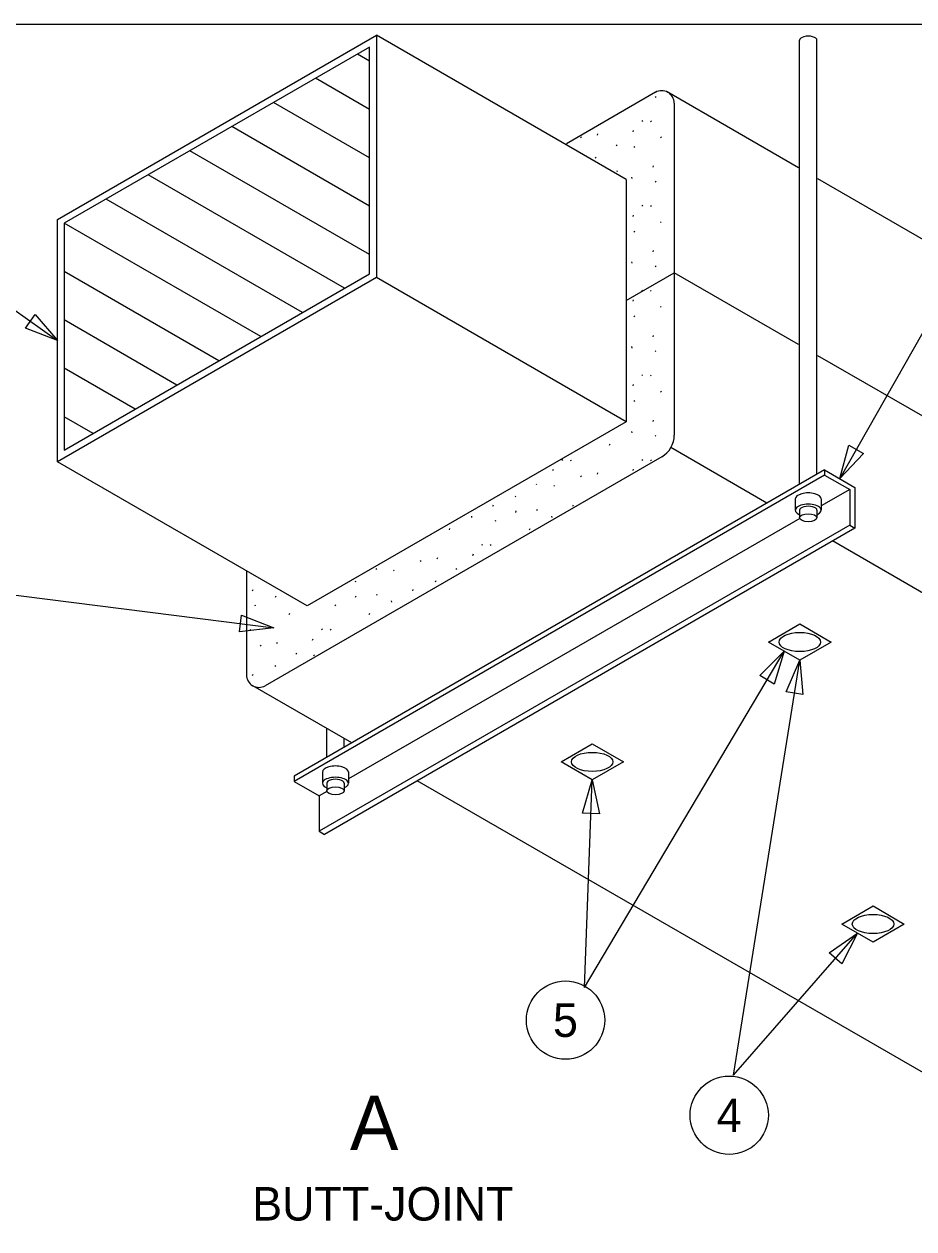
# Model space of a CAD drawing. Extents: x 10043 to 10176, y 9935 to 10141.
# Drawn here: x 10126.8 to 10144.51, y 10116.52 to 10140.51 of the extents above; entities that cross this region are included whole.
import ezdxf

# ---------------------------------------------------------------- set-up
doc = ezdxf.new("R2010")
doc.units = 0
for name, color, linetype in [('G-ANNO-SYMB', 7, 'Continuous'), ('G-DETL-GRID', 7, 'Continuous'), ('G-DETL-LINE', 7, 'Continuous'), ('G-DETL-TEXT', 7, 'Continuous')]:
    doc.layers.add(name, color=color, linetype=linetype)

msp = doc.modelspace()

# ---------------------------------------------------------------- linework, layer by layer
at = {"layer": 'G-ANNO-SYMB'}
for centre in [(10137.574, 10120.68), (10140.832, 10118.787)]:
    msp.add_circle(centre, 0.779, dxfattribs=at)
at = {"layer": 'G-DETL-GRID'}
msp.add_lwpolyline([(10110.22, 10140.505), (10159.362, 10140.505), (10159.362, 10095.005), (10110.22, 10095.005)], close=True, dxfattribs=at)
at = {"layer": 'G-DETL-LINE'}
for p, q in [((10138.779, 10137.415), (10133.81, 10140.284)), ((10138.779, 10137.415), (10133.81, 10140.284)), ((10142.233, 10131.347), (10142.233, 10140.184)), ((10142.233, 10131.347), (10142.233, 10140.184)), ((10142.578, 10131.546), (10142.578, 10140.184)), ((10142.578, 10131.546), (10142.578, 10140.184)), ((10133.675, 10139.767), (10133.431, 10139.908)), ((10133.675, 10138.805), (10132.597, 10139.427)), ((10139.363, 10139.147), (10137.591, 10138.124)), ((10139.363, 10139.147), (10137.591, 10138.124)), ((10142.214, 10137.645), (10139.598, 10139.156)), ((10142.214, 10137.645), (10139.598, 10139.156)), ((10133.675, 10137.843), (10131.764, 10138.946)), ((10139.359, 10139.064), (10139.371, 10139.046)), ((10139.359, 10139.064), (10139.371, 10139.046)), ((10139.738, 10138.93), (10139.738, 10132.325)), ((10139.738, 10138.93), (10139.738, 10132.325)), ((10133.675, 10136.88), (10130.931, 10138.465)), ((10138.917, 10138.363), (10138.929, 10138.39)), ((10138.917, 10138.363), (10138.929, 10138.39)), ((10139.094, 10138.585), (10139.106, 10138.567)), ((10139.094, 10138.585), (10139.106, 10138.567)), ((10139.264, 10138.578), (10139.276, 10138.56)), ((10139.264, 10138.578), (10139.276, 10138.56)), ((10137.871, 10138.259), (10137.883, 10138.241)), ((10137.871, 10138.259), (10137.883, 10138.241)), ((10138.207, 10138.294), (10138.219, 10138.321)), ((10138.207, 10138.294), (10138.219, 10138.321)), ((10139.465, 10138.259), (10139.477, 10138.241)), ((10139.465, 10138.259), (10139.477, 10138.241)), ((10133.675, 10135.918), (10130.097, 10137.984)), ((10138.581, 10138.102), (10138.593, 10138.084)), ((10138.581, 10138.102), (10138.593, 10138.084)), ((10138.935, 10138.069), (10138.947, 10138.051)), ((10138.935, 10138.069), (10138.947, 10138.051)), ((10138.167, 10137.857), (10138.179, 10137.839)), ((10138.167, 10137.857), (10138.179, 10137.839)), ((10139.315, 10137.655), (10139.327, 10137.682)), ((10139.315, 10137.655), (10139.327, 10137.682)), ((10133.173, 10135.246), (10129.264, 10137.503)), ((10138.592, 10137.591), (10138.604, 10137.573)), ((10138.592, 10137.591), (10138.604, 10137.573)), ((10138.889, 10137.457), (10138.892, 10137.43)), ((10138.889, 10137.457), (10138.892, 10137.43)), ((10148.395, 10134.077), (10142.598, 10137.424)), ((10148.395, 10134.077), (10142.598, 10137.424)), ((10138.779, 10137.415), (10138.779, 10132.589)), ((10138.779, 10137.415), (10138.779, 10132.589)), ((10139.359, 10137.378), (10139.371, 10137.36)), ((10139.359, 10137.378), (10139.371, 10137.36)), ((10132.339, 10134.765), (10128.431, 10137.021)), ((10138.917, 10136.676), (10138.929, 10136.703)), ((10138.917, 10136.676), (10138.929, 10136.703)), ((10139.094, 10136.898), (10139.106, 10136.88)), ((10139.094, 10136.898), (10139.106, 10136.88)), ((10139.264, 10136.892), (10139.276, 10136.874)), ((10139.264, 10136.892), (10139.276, 10136.874)), ((10131.506, 10134.284), (10127.597, 10136.54)), ((10139.465, 10136.572), (10139.477, 10136.554)), ((10139.465, 10136.572), (10139.477, 10136.554)), ((10138.935, 10136.383), (10138.947, 10136.365)), ((10138.935, 10136.383), (10138.947, 10136.365)), ((10139.315, 10135.969), (10139.327, 10135.996)), ((10139.315, 10135.969), (10139.327, 10135.996)), ((10138.889, 10135.771), (10138.892, 10135.744)), ((10138.889, 10135.771), (10138.892, 10135.744)), ((10130.673, 10133.803), (10127.597, 10135.578)), ((10138.779, 10135.002), (10139.738, 10135.555)), ((10138.779, 10135.002), (10139.738, 10135.555)), ((10139.359, 10135.691), (10139.371, 10135.673)), ((10139.359, 10135.691), (10139.371, 10135.673)), ((10142.214, 10134.125), (10139.738, 10135.555)), ((10142.214, 10134.125), (10139.738, 10135.555)), ((10138.779, 10132.589), (10133.81, 10135.458)), ((10138.779, 10132.589), (10133.81, 10135.458)), ((10139.094, 10135.212), (10139.106, 10135.194)), ((10139.094, 10135.212), (10139.106, 10135.194)), ((10139.264, 10135.205), (10139.276, 10135.187)), ((10139.264, 10135.205), (10139.276, 10135.187)), ((10138.917, 10134.99), (10138.929, 10135.017)), ((10138.917, 10134.99), (10138.929, 10135.017)), ((10139.465, 10134.886), (10139.477, 10134.868)), ((10139.465, 10134.886), (10139.477, 10134.868)), ((10129.839, 10133.321), (10127.597, 10134.616)), ((10138.935, 10134.697), (10138.947, 10134.679)), ((10138.935, 10134.697), (10138.947, 10134.679)), ((10139.315, 10134.283), (10139.327, 10134.31)), ((10139.315, 10134.283), (10139.327, 10134.31)), ((10138.889, 10134.085), (10138.892, 10134.058)), ((10138.889, 10134.085), (10138.892, 10134.058)), ((10139.359, 10134.005), (10139.371, 10133.987)), ((10139.359, 10134.005), (10139.371, 10133.987)), ((10148.947, 10130.239), (10142.598, 10133.904)), ((10148.947, 10130.239), (10142.598, 10133.904)), ((10129.006, 10132.84), (10127.597, 10133.654)), ((10139.094, 10133.526), (10139.106, 10133.508)), ((10139.094, 10133.526), (10139.106, 10133.508)), ((10139.264, 10133.519), (10139.276, 10133.501)), ((10139.264, 10133.519), (10139.276, 10133.501)), ((10138.917, 10133.304), (10138.929, 10133.331)), ((10138.917, 10133.304), (10138.929, 10133.331)), ((10139.465, 10133.2), (10139.477, 10133.182)), ((10139.465, 10133.2), (10139.477, 10133.182)), ((10138.935, 10133.011), (10138.947, 10132.993)), ((10138.935, 10133.011), (10138.947, 10132.993)), ((10128.173, 10132.359), (10127.597, 10132.691)), ((10139.315, 10132.596), (10139.327, 10132.623)), ((10139.315, 10132.596), (10139.327, 10132.623)), ((10138.779, 10132.589), (10132.431, 10128.924)), ((10138.779, 10132.589), (10132.431, 10128.924)), ((10138.889, 10132.398), (10138.892, 10132.371)), ((10138.889, 10132.398), (10138.892, 10132.371)), ((10138.449, 10132.126), (10138.461, 10132.153)), ((10138.449, 10132.126), (10138.461, 10132.153)), ((10139.359, 10132.319), (10139.371, 10132.301)), ((10139.359, 10132.319), (10139.371, 10132.301)), ((10141.582, 10130.971), (10139.671, 10132.075)), ((10141.582, 10130.971), (10139.671, 10132.075)), ((10132.431, 10128.924), (10127.462, 10131.793)), ((10132.431, 10128.924), (10127.462, 10131.793)), ((10139.488, 10131.892), (10131.597, 10127.336)), ((10139.488, 10131.892), (10131.597, 10127.336)), ((10137.499, 10131.84), (10137.511, 10131.822)), ((10137.499, 10131.84), (10137.511, 10131.822)), ((10137.67, 10131.833), (10137.682, 10131.815)), ((10137.67, 10131.833), (10137.682, 10131.815)), ((10139.094, 10131.84), (10139.106, 10131.822)), ((10139.094, 10131.84), (10139.106, 10131.822)), ((10139.264, 10131.833), (10139.276, 10131.815)), ((10139.264, 10131.833), (10139.276, 10131.815)), ((10142.73, 10131.633), (10132.17, 10125.536)), ((10142.73, 10131.633), (10132.17, 10125.536)), ((10142.73, 10131.529), (10132.17, 10125.432)), ((10142.73, 10131.529), (10132.17, 10125.432)), ((10137.322, 10131.617), (10137.334, 10131.644)), ((10137.322, 10131.617), (10137.334, 10131.644)), ((10137.871, 10131.513), (10137.883, 10131.495)), ((10137.871, 10131.513), (10137.883, 10131.495)), ((10138.207, 10131.548), (10138.219, 10131.575)), ((10138.207, 10131.548), (10138.219, 10131.575)), ((10138.917, 10131.617), (10138.929, 10131.644)), ((10138.917, 10131.617), (10138.929, 10131.644)), ((10142.73, 10131.633), (10143.334, 10131.284)), ((10142.73, 10131.633), (10142.73, 10131.529)), ((10142.73, 10131.633), (10143.334, 10131.284)), ((10142.73, 10131.633), (10142.73, 10131.529)), ((10142.73, 10131.529), (10143.23, 10131.24)), ((10142.73, 10131.529), (10143.23, 10131.24)), ((10136.987, 10131.357), (10136.999, 10131.339)), ((10136.987, 10131.357), (10136.999, 10131.339)), ((10137.341, 10131.324), (10137.353, 10131.306)), ((10137.341, 10131.324), (10137.353, 10131.306)), ((10143.23, 10131.24), (10142.665, 10130.914)), ((10143.23, 10131.24), (10142.665, 10130.914)), ((10143.23, 10131.24), (10143.23, 10130.534)), ((10143.23, 10131.24), (10143.23, 10130.534)), ((10143.334, 10131.284), (10143.334, 10130.474)), ((10143.334, 10131.284), (10143.334, 10130.474)), ((10136.572, 10131.111), (10136.584, 10131.093)), ((10136.572, 10131.111), (10136.584, 10131.093)), ((10142.147, 10131.054), (10142.147, 10130.829)), ((10142.147, 10131.054), (10142.147, 10130.829)), ((10142.665, 10131.054), (10142.665, 10130.829)), ((10142.665, 10131.054), (10142.665, 10130.829)), ((10135.7, 10130.712), (10135.703, 10130.685)), ((10135.7, 10130.712), (10135.703, 10130.685)), ((10136.127, 10130.91), (10136.139, 10130.937)), ((10136.127, 10130.91), (10136.139, 10130.937)), ((10136.582, 10130.787), (10136.594, 10130.814)), ((10136.582, 10130.787), (10136.594, 10130.814)), ((10136.998, 10130.845), (10137.01, 10130.827)), ((10136.998, 10130.845), (10137.01, 10130.827)), ((10137.295, 10130.712), (10137.298, 10130.685)), ((10137.295, 10130.712), (10137.298, 10130.685)), ((10137.721, 10130.91), (10137.733, 10130.937)), ((10137.721, 10130.91), (10137.733, 10130.937)), ((10142.233, 10130.829), (10142.233, 10130.679)), ((10142.233, 10130.829), (10142.233, 10130.679)), ((10142.578, 10130.829), (10142.578, 10130.679)), ((10142.578, 10130.829), (10142.578, 10130.679)), ((10143.23, 10130.534), (10132.67, 10124.438)), ((10143.23, 10130.534), (10132.67, 10124.438)), ((10143.334, 10130.474), (10132.774, 10124.377)), ((10143.334, 10130.474), (10132.774, 10124.377)), ((10142.236, 10130.666), (10133.252, 10125.48)), ((10142.236, 10130.666), (10133.252, 10125.48)), ((10135.261, 10130.44), (10135.273, 10130.466)), ((10135.261, 10130.44), (10135.273, 10130.466)), ((10136.17, 10130.632), (10136.182, 10130.614)), ((10136.17, 10130.632), (10136.182, 10130.614)), ((10136.855, 10130.44), (10136.867, 10130.466)), ((10136.855, 10130.44), (10136.867, 10130.466)), ((10143.23, 10130.534), (10143.334, 10130.474)), ((10143.23, 10130.534), (10143.334, 10130.474)), ((10135.905, 10130.153), (10135.917, 10130.135)), ((10135.905, 10130.153), (10135.917, 10130.135)), ((10136.076, 10130.146), (10136.088, 10130.128)), ((10136.076, 10130.146), (10136.088, 10130.128)), ((10156.935, 10122.107), (10142.888, 10130.217)), ((10156.935, 10122.107), (10142.888, 10130.217)), ((10134.682, 10129.827), (10134.694, 10129.809)), ((10134.682, 10129.827), (10134.694, 10129.809)), ((10135.018, 10129.862), (10135.03, 10129.889)), ((10135.018, 10129.862), (10135.03, 10129.889)), ((10135.728, 10129.931), (10135.74, 10129.958)), ((10135.728, 10129.931), (10135.74, 10129.958)), ((10131.222, 10129.621), (10131.222, 10127.553)), ((10131.222, 10129.621), (10131.222, 10127.553)), ((10133.798, 10129.67), (10133.81, 10129.652)), ((10133.798, 10129.67), (10133.81, 10129.652)), ((10134.152, 10129.638), (10134.164, 10129.62)), ((10134.152, 10129.638), (10134.164, 10129.62)), ((10135.392, 10129.67), (10135.404, 10129.652)), ((10135.392, 10129.67), (10135.404, 10129.652)), ((10133.384, 10129.425), (10133.396, 10129.407)), ((10133.384, 10129.425), (10133.396, 10129.407)), ((10134.978, 10129.425), (10134.99, 10129.407)), ((10134.978, 10129.425), (10134.99, 10129.407)), ((10131.344, 10129.224), (10131.356, 10129.251)), ((10131.344, 10129.224), (10131.356, 10129.251)), ((10131.799, 10129.101), (10131.811, 10129.128)), ((10131.799, 10129.101), (10131.811, 10129.128)), ((10133.394, 10129.101), (10133.406, 10129.128)), ((10133.394, 10129.101), (10133.406, 10129.128)), ((10133.809, 10129.159), (10133.821, 10129.141)), ((10133.809, 10129.159), (10133.821, 10129.141)), ((10134.106, 10129.026), (10134.109, 10128.999)), ((10134.106, 10129.026), (10134.109, 10128.999)), ((10134.532, 10129.224), (10134.544, 10129.251)), ((10134.532, 10129.224), (10134.544, 10129.251)), ((10131.387, 10128.946), (10131.399, 10128.928)), ((10131.387, 10128.946), (10131.399, 10128.928)), ((10132.982, 10128.946), (10132.994, 10128.928)), ((10132.982, 10128.946), (10132.994, 10128.928)), ((10132.072, 10128.753), (10132.084, 10128.78)), ((10132.072, 10128.753), (10132.084, 10128.78)), ((10133.666, 10128.753), (10133.678, 10128.78)), ((10133.666, 10128.753), (10133.678, 10128.78)), ((10131.293, 10128.46), (10131.305, 10128.442)), ((10131.293, 10128.46), (10131.305, 10128.442)), ((10132.716, 10128.467), (10132.728, 10128.449)), ((10132.716, 10128.467), (10132.728, 10128.449)), ((10132.887, 10128.46), (10132.899, 10128.442)), ((10132.887, 10128.46), (10132.899, 10128.442)), ((10131.494, 10128.141), (10131.506, 10128.123)), ((10131.494, 10128.141), (10131.506, 10128.123)), ((10131.829, 10128.176), (10131.841, 10128.203)), ((10131.829, 10128.176), (10131.841, 10128.203)), ((10132.539, 10128.245), (10132.551, 10128.272)), ((10132.539, 10128.245), (10132.551, 10128.272)), ((10132.204, 10127.984), (10132.216, 10127.966)), ((10132.204, 10127.984), (10132.216, 10127.966)), ((10132.558, 10127.952), (10132.57, 10127.934)), ((10132.558, 10127.952), (10132.57, 10127.934)), ((10131.789, 10127.739), (10131.801, 10127.721)), ((10131.789, 10127.739), (10131.801, 10127.721)), ((10131.344, 10127.537), (10131.356, 10127.564)), ((10131.344, 10127.537), (10131.356, 10127.564)), ((10133.317, 10126.199), (10131.347, 10127.337)), ((10133.317, 10126.199), (10131.347, 10127.337)), ((10132.821, 10125.912), (10132.821, 10126.485)), ((10132.821, 10125.912), (10132.821, 10126.485)), ((10133.166, 10126.112), (10133.166, 10126.286)), ((10133.166, 10126.112), (10133.166, 10126.286)), ((10132.17, 10125.536), (10132.17, 10125.432)), ((10132.17, 10125.536), (10132.17, 10125.432)), ((10132.17, 10125.536), (10132.17, 10125.432)), ((10132.17, 10125.536), (10132.17, 10125.432)), ((10132.17, 10125.432), (10132.67, 10125.144)), ((10132.17, 10125.432), (10132.67, 10125.144)), ((10132.735, 10125.619), (10132.735, 10125.394)), ((10132.735, 10125.619), (10132.735, 10125.394)), ((10133.252, 10125.619), (10133.252, 10125.394)), ((10133.252, 10125.619), (10133.252, 10125.394)), ((10148.487, 10117.44), (10134.623, 10125.445)), ((10148.487, 10117.44), (10134.623, 10125.445)), ((10132.823, 10125.232), (10132.67, 10125.144)), ((10132.823, 10125.232), (10132.67, 10125.144)), ((10132.821, 10125.394), (10132.821, 10125.244)), ((10132.821, 10125.394), (10132.821, 10125.244)), ((10133.166, 10125.394), (10133.166, 10125.244)), ((10133.166, 10125.394), (10133.166, 10125.244)), ((10132.67, 10125.144), (10132.67, 10124.438)), ((10132.67, 10125.144), (10132.67, 10124.438)), ((10132.67, 10124.438), (10132.774, 10124.377)), ((10132.67, 10124.438), (10132.774, 10124.377))]:
    msp.add_line(p, q, dxfattribs=at)
for points in [[(10127.462, 10136.618), (10133.81, 10140.284), (10133.81, 10135.458), (10127.462, 10131.793)], [(10127.462, 10136.618), (10133.81, 10140.284), (10133.81, 10135.458), (10127.462, 10131.793)], [(10127.597, 10136.54), (10127.597, 10132.027), (10133.675, 10135.536), (10133.675, 10140.049)], [(10127.597, 10136.54), (10127.597, 10132.027), (10133.675, 10135.536), (10133.675, 10140.049)], [(10141.617, 10128.206), (10142.238, 10128.565), (10142.859, 10128.206), (10142.238, 10127.848)], [(10141.617, 10128.206), (10142.238, 10128.565), (10142.859, 10128.206), (10142.238, 10127.848)], [(10137.484, 10125.82), (10138.105, 10126.179), (10138.726, 10125.82), (10138.105, 10125.462)], [(10137.484, 10125.82), (10138.105, 10126.179), (10138.726, 10125.82), (10138.105, 10125.462)], [(10143.074, 10122.593), (10143.695, 10122.952), (10144.316, 10122.593), (10143.695, 10122.234)], [(10143.074, 10122.593), (10143.695, 10122.952), (10144.316, 10122.593), (10143.695, 10122.234)]]:
    msp.add_lwpolyline(points, close=True, dxfattribs=at)
for centre, radius, start, end in [((10139.488, 10138.93), 0.25, 0, 120), ((10139.488, 10138.93), 0.25, 0, 120), ((10139.238, 10132.325), 0.5, 300, 0), ((10139.238, 10132.325), 0.5, 300, 0), ((10131.472, 10127.553), 0.25, 180, 300), ((10131.472, 10127.553), 0.25, 180, 300)]:
    msp.add_arc(centre, radius, start, end, dxfattribs=at)
for centre, major_axis, start_param, end_param in [((10142.406, 10140.185), (-0.173, 0), 3.137491, 6.287287), ((10142.406, 10140.185), (-0.173, 0), 3.137491, 6.287287), ((10142.406, 10130.829), (-0.259, 0), 2.300516, 7.124262), ((10142.406, 10130.829), (-0.259, 0), 2.300516, 7.124262), ((10142.406, 10131.054), (-0.259, 0), 3.137491, 6.287287), ((10142.406, 10131.054), (-0.259, 0), 3.137491, 6.287287), ((10142.406, 10130.829), (-0.173, 0), 3.137491, 6.287287), ((10142.406, 10130.829), (-0.173, 0), 3.137491, 6.287287), ((10132.993, 10125.619), (-0.259, 0), 3.137491, 6.287287), ((10132.993, 10125.619), (-0.259, 0), 3.137491, 6.287287), ((10132.993, 10125.394), (-0.259, 0), 2.300516, 7.124262), ((10132.993, 10125.394), (-0.259, 0), 2.300516, 7.124262), ((10132.993, 10125.394), (-0.173, 0), 3.137491, 6.287287), ((10132.993, 10125.394), (-0.173, 0), 3.137491, 6.287287)]:
    msp.add_ellipse(centre, major_axis=major_axis, ratio=0.460797, start_param=start_param, end_param=end_param, dxfattribs=at)
for centre, major_axis in [((10142.406, 10130.679), (-0.173, 0)), ((10142.406, 10130.679), (-0.173, 0)), ((10142.238, 10128.206), (-0.413, 0)), ((10142.238, 10128.206), (-0.413, 0)), ((10138.105, 10125.82), (-0.413, 0)), ((10138.105, 10125.82), (-0.413, 0)), ((10132.993, 10125.244), (-0.173, 0)), ((10132.993, 10125.244), (-0.173, 0)), ((10143.695, 10122.593), (-0.413, 0)), ((10143.695, 10122.593), (-0.413, 0))]:
    msp.add_ellipse(centre, major_axis=major_axis, ratio=0.460797, dxfattribs=at)
at = {"layer": 'G-DETL-TEXT'}
for p, q in [((10146.44, 10137.459), (10143.032, 10131.459)), ((10146.44, 10137.459), (10143.032, 10131.459)), ((10125.12, 10135.869), (10127.462, 10134.206)), ((10125.258, 10129.309), (10131.765, 10128.489)), ((10125.258, 10129.309), (10131.765, 10128.489)), ((10137.949, 10121.332), (10141.927, 10128.027)), ((10137.949, 10121.332), (10141.927, 10128.027)), ((10140.917, 10119.585), (10142.238, 10127.848)), ((10140.917, 10119.585), (10142.238, 10127.848)), ((10137.949, 10121.332), (10138.105, 10125.462)), ((10137.949, 10121.332), (10138.105, 10125.462)), ((10140.917, 10119.585), (10143.385, 10122.414))]:
    msp.add_line(p, q, dxfattribs=at)
for points in [[(10127.015, 10134.727), (10127.462, 10134.206), (10126.822, 10134.456)], [(10127.015, 10134.727), (10127.462, 10134.206), (10126.822, 10134.456)], [(10143.506, 10131.956), (10143.032, 10131.459), (10143.216, 10132.121)], [(10143.506, 10131.956), (10143.032, 10131.459), (10143.216, 10132.121)], [(10131.124, 10128.738), (10131.765, 10128.489), (10131.083, 10128.407)], [(10131.124, 10128.738), (10131.765, 10128.489), (10131.083, 10128.407)], [(10141.444, 10127.539), (10141.927, 10128.027), (10141.73, 10127.369)], [(10141.444, 10127.539), (10141.927, 10128.027), (10141.73, 10127.369)], [(10141.968, 10127.216), (10142.238, 10127.848), (10142.297, 10127.163)], [(10141.968, 10127.216), (10142.238, 10127.848), (10142.297, 10127.163)], [(10137.914, 10124.802), (10138.105, 10125.462), (10138.247, 10124.789)], [(10137.914, 10124.802), (10138.105, 10125.462), (10138.247, 10124.789)], [(10142.821, 10122.021), (10143.385, 10122.414), (10143.072, 10121.802)], [(10142.821, 10122.021), (10143.385, 10122.414), (10143.072, 10121.802)]]:
    msp.add_lwpolyline(points, close=True, dxfattribs=at)

# ---------------------------------------------------------------- texts
at = {"layer": 'G-ANNO-SYMB'}
for s, p in [('5', (10137.324, 10120.346)), ('4', (10140.582, 10118.453))]:
    msp.add_text(s, height=0.667, dxfattribs=at).set_placement(p)
at = {"layer": 'G-DETL-TEXT'}
for s, height, p in [('A', 1.083, (10133.282, 10118.093)), ('BUTT-JOINT', 0.6667, (10131.338, 10116.691))]:
    msp.add_text(s, height=height, dxfattribs=at).set_placement(p)

doc.saveas('drawing.dxf')
